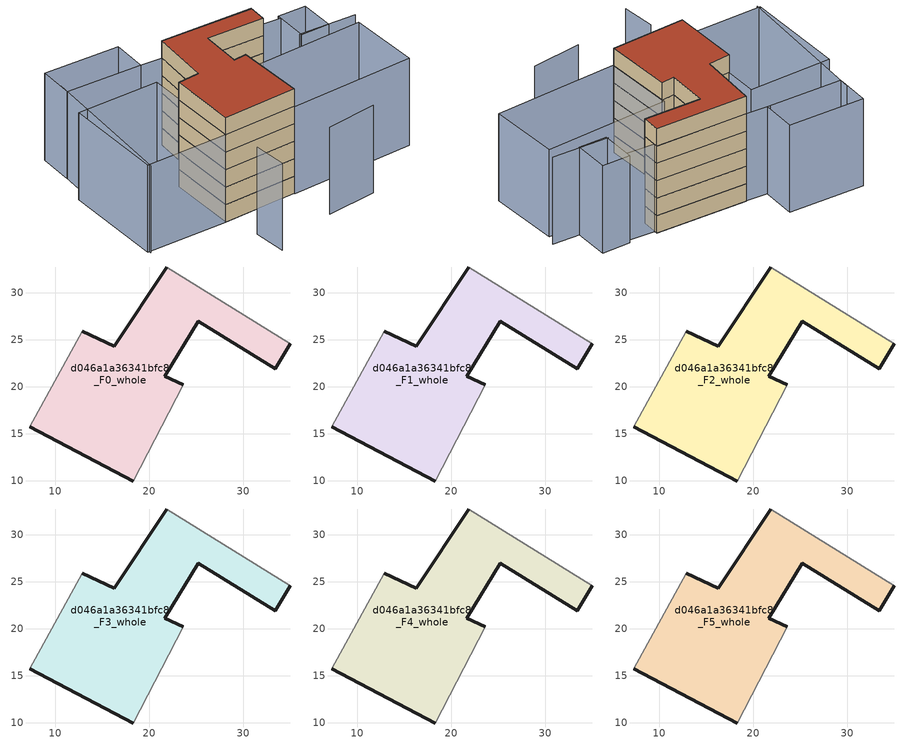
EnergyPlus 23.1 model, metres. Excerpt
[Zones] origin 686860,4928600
d046a1a36341bfc8_F0_whole
 floor ground (EU_floor_Construction): 33.36,21.91 35.01,24.57 21.82,32.74 16.23,24.29 12.82,25.88 7.23,15.76 18.28,9.97 23.59,20.21 21.65,21.12 25.18,26.97 z0
 wall outside (EU_wall_Construction): 35.01,24.57 33.36,21.91 25.18,26.97 21.65,21.12 23.59,20.21 / 18.28,9.97 7.23,15.76 / 12.82,25.88 16.23,24.29 21.82,32.74 z0:3
 wall adiabatic (EU_wall_Construction): 21.82,32.74 35.01,24.57 / 23.59,20.21 18.28,9.97 / 7.23,15.76 12.82,25.88 z0:3
d046a1a36341bfc8_F1_whole
 floor to d046a1a36341bfc8_F0_whole (EU_floor_Construction): 33.36,21.91 35,24.57 21.82,32.74 16.23,24.29 12.82,25.88 7.23,15.76 18.27,9.97 23.59,20.21 21.65,21.12 25.17,26.97 z3
 wall outside (EU_wall_Construction): 35.01,24.57 33.36,21.91 25.18,26.97 21.65,21.12 23.59,20.21 / 18.28,9.97 7.23,15.76 / 12.82,25.88 16.23,24.29 21.82,32.74 z3:6
 wall adiabatic (EU_wall_Construction): 21.82,32.74 35.01,24.57 / 23.59,20.21 18.28,9.97 / 7.23,15.76 12.82,25.88 z3:6
d046a1a36341bfc8_F2_whole
 floor to d046a1a36341bfc8_F1_whole (EU_floor_Construction): 33.36,21.91 35,24.57 21.82,32.74 16.23,24.29 12.82,25.88 7.23,15.76 18.27,9.97 23.59,20.21 21.65,21.12 25.17,26.97 z6
 wall outside (EU_wall_Construction): 35.01,24.57 33.36,21.91 25.18,26.97 21.65,21.12 23.59,20.21 / 18.28,9.97 7.23,15.76 / 12.82,25.88 16.23,24.29 21.82,32.74 z6:9
 wall adiabatic (EU_wall_Construction): 21.82,32.74 35.01,24.57 / 23.59,20.21 18.28,9.97 / 7.23,15.76 12.82,25.88 z6:9
d046a1a36341bfc8_F3_whole
 floor to d046a1a36341bfc8_F2_whole (EU_floor_Construction): 33.36,21.91 35,24.57 21.82,32.74 16.23,24.29 12.82,25.88 7.23,15.76 18.27,9.97 23.59,20.21 21.65,21.12 25.17,26.97 z9
 wall outside (EU_wall_Construction): 35.01,24.57 33.36,21.91 25.18,26.97 21.65,21.12 23.59,20.21 / 18.28,9.97 7.23,15.76 / 12.82,25.88 16.23,24.29 21.82,32.74 z9:12
 wall adiabatic (EU_wall_Construction): 21.82,32.74 35.01,24.57 / 23.59,20.21 18.28,9.97 / 7.23,15.76 12.82,25.88 z9:12
d046a1a36341bfc8_F4_whole
 floor to d046a1a36341bfc8_F3_whole (EU_floor_Construction): 33.36,21.91 35,24.57 21.82,32.74 16.23,24.29 12.82,25.88 7.23,15.76 18.27,9.97 23.59,20.21 21.65,21.12 25.17,26.97 z12
 wall outside (EU_wall_Construction): 35.01,24.57 33.36,21.91 25.18,26.97 21.65,21.12 23.59,20.21 / 18.28,9.97 7.23,15.76 / 12.82,25.88 16.23,24.29 21.82,32.74 z12:15
 wall adiabatic (EU_wall_Construction): 21.82,32.74 35.01,24.57 / 23.59,20.21 18.28,9.97 / 7.23,15.76 12.82,25.88 z12:15
d046a1a36341bfc8_F5_whole
 floor to d046a1a36341bfc8_F4_whole (EU_floor_Construction): 33.36,21.91 35,24.57 21.82,32.74 16.23,24.29 12.82,25.88 7.23,15.76 18.27,9.97 23.59,20.21 21.65,21.12 25.17,26.97 z15
 wall outside (EU_wall_Construction): 35.01,24.57 33.36,21.91 25.18,26.97 21.65,21.12 23.59,20.21 / 18.28,9.97 7.23,15.76 / 12.82,25.88 16.23,24.29 21.82,32.74 z15:18
 wall adiabatic (EU_wall_Construction): 21.82,32.74 35.01,24.57 / 23.59,20.21 18.28,9.97 / 7.23,15.76 12.82,25.88 z15:18
 roof outside (EU_roof_Construction): 35.01,24.57 33.36,21.91 25.18,26.97 21.65,21.12 23.59,20.21 18.28,9.97 7.23,15.76 12.82,25.88 16.23,24.29 21.82,32.74 z18
shading: 15.45,3.04 23.29,-0.28 / 6.22,10.28 3.86,5.18 / 8.95,42.78 -4.75,22.11 / 43.96,12.24 35.93,17.29 / 38.58,21.53 18.36,34.94 / 11.08,46.4 21.92,39.72 / 21.92,39.72 18.78,34.64 / 18.78,34.64 7.95,41.32 / 7.95,41.32 11.08,46.4 / 18.24,9.91 23.79,20.59 / 23.79,20.59 42.37,10.94 / 42.37,10.94 36.81,0.26 / 36.81,0.26 18.24,9.91 / 7.24,15.76 -4.79,22.59 / -4.79,22.59 3.65,37.47 / 3.65,37.47 15.68,30.64 / 15.68,30.64 7.24,15.76 / 38.96,22.12 43.04,19.74 / 43.04,19.74 40.06,14.6 / 40.06,14.6 35.97,16.98 / 35.97,16.98 38.96,22.12 z0:15
[Building]
EU S2 Campaign: North Axis=0; Terrain=City; Solar Distribution=FullExterior
[Site:Location]
Bologna: Latitude=44.5; Longitude=11.25; Time Zone=1; Elevation=37
[SizingPeriod:WeatherFileDays]
AnnualSizingPeriod: Begin Month=1; Begin Day of Month=1; End Month=12; End Day of Month=31; Day of Week for Start Day=Monday; Use Weather File Daylight Saving Period=No; Use Weather File Rain and Snow Indicators=No
[MATERIAL]
EU_InternalMass_Material: Roughness=MediumRough; Thickness=0.1; Conductivity=1; Density=1800; Specific Heat=900; Thermal Absorptance=0.9; Solar Absorptance=0.7; Visible Absorptance=0.7
[MATERIAL:NOMASS] Roughness=MediumRough; Thermal Absorptance=0.9; Solar Absorptance=0.7; Visible Absorptance=0.7
Name | Thermal Resistance
EU_wall_NoMass | 0.779417
EU_roof_NoMass | 0.435466
EU_floor_NoMass | 0.588222
[CONSTRUCTION]
EU_wall_Construction: EU_wall_NoMass
EU_roof_Construction: EU_roof_NoMass
EU_floor_Construction: EU_floor_NoMass
EU_InternalMass_Construction: EU_InternalMass_Material
[ZONE] Type=1; Multiplier=1; Ceiling Height=autocalculate; Floor Area=autocalculate; Part of Total Floor Area=Yes
Name | Volume
d046a1a36341bfc8_F0_whole | 701.482
d046a1a36341bfc8_F1_whole; d046a1a36341bfc8_F2_whole; d046a1a36341bfc8_F3_whole; d046a1a36341bfc8_F4_whole; d046a1a36341bfc8_F5_whole | 701.484
[INTERNALMASS] Construction=EU_InternalMass_Construction; Surface Area=233.828
Name | Zone or ZoneList
d046a1a36341bfc8_F0_whole_EU_InternalMass | d046a1a36341bfc8_F0_whole
d046a1a36341bfc8_F1_whole_EU_InternalMass | d046a1a36341bfc8_F1_whole
d046a1a36341bfc8_F2_whole_EU_InternalMass | d046a1a36341bfc8_F2_whole
d046a1a36341bfc8_F3_whole_EU_InternalMass | d046a1a36341bfc8_F3_whole
d046a1a36341bfc8_F4_whole_EU_InternalMass | d046a1a36341bfc8_F4_whole
d046a1a36341bfc8_F5_whole_EU_InternalMass | d046a1a36341bfc8_F5_whole
[OTHEREQUIPMENT] Fuel Type=Electricity; Design Level Calculation Method=Watts/Area; Power per Zone Floor Area=1; Fraction Latent=0; Fraction Radiant=0; Fraction Lost=0; Carbon Dioxide Generation Rate=0; EndUse Subcategory=EU_Step8_InternalGains
Name | Zone or ZoneList or Space or SpaceList | Schedule
EU_Step8_InternalGain_d046a1a36341bfc8_F0_whole_f000 | d046a1a36341bfc8_F0_whole | EU_Step8_GainSchedule_d046a1a36341bfc8_F0_whole_f000
EU_Step8_InternalGain_d046a1a36341bfc8_F1_whole_f000 | d046a1a36341bfc8_F1_whole | EU_Step8_GainSchedule_d046a1a36341bfc8_F1_whole_f000
EU_Step8_InternalGain_d046a1a36341bfc8_F2_whole_f000 | d046a1a36341bfc8_F2_whole | EU_Step8_GainSchedule_d046a1a36341bfc8_F2_whole_f000
EU_Step8_InternalGain_d046a1a36341bfc8_F3_whole_f000 | d046a1a36341bfc8_F3_whole | EU_Step8_GainSchedule_d046a1a36341bfc8_F3_whole_f000
EU_Step8_InternalGain_d046a1a36341bfc8_F4_whole_f000 | d046a1a36341bfc8_F4_whole | EU_Step8_GainSchedule_d046a1a36341bfc8_F4_whole_f000
EU_Step8_InternalGain_d046a1a36341bfc8_F5_whole_f000 | d046a1a36341bfc8_F5_whole | EU_Step8_GainSchedule_d046a1a36341bfc8_F5_whole_f000
[ZONEVENTILATION:DESIGNFLOWRATE] Schedule=EU_AlwaysOn; Design Flow Rate Calculation Method=AirChanges/Hour; Air Changes per Hour=0.712058; Ventilation Type=Natural; Fan Pressure Rise=0; Fan Total Efficiency=1; Constant Term Coefficient=1; Temperature Term Coefficient=0; Velocity Term Coefficient=0; Velocity Squared Term Coefficient=0; Minimum Indoor Temperature=-100; Maximum Indoor Temperature=100; Delta Temperature=-100; Minimum Outdoor Temperature=-100; Maximum Outdoor Temperature=100; Maximum Wind Speed=40
Name | Zone or ZoneList or Space or SpaceList
EU_ConstantAir_d046a1a36341bfc8_F0_whole | d046a1a36341bfc8_F0_whole
EU_ConstantAir_d046a1a36341bfc8_F1_whole | d046a1a36341bfc8_F1_whole
EU_ConstantAir_d046a1a36341bfc8_F2_whole | d046a1a36341bfc8_F2_whole
EU_ConstantAir_d046a1a36341bfc8_F3_whole | d046a1a36341bfc8_F3_whole
EU_ConstantAir_d046a1a36341bfc8_F4_whole | d046a1a36341bfc8_F4_whole
EU_ConstantAir_d046a1a36341bfc8_F5_whole | d046a1a36341bfc8_F5_whole
[HVACTEMPLATE:THERMOSTAT] Constant Heating Setpoint=20; Constant Cooling Setpoint=50
EU_HeatOnly_d046a1a36341bfc8_F0_whole; EU_HeatOnly_d046a1a36341bfc8_F1_whole; EU_HeatOnly_d046a1a36341bfc8_F2_whole; EU_HeatOnly_d046a1a36341bfc8_F3_whole; EU_HeatOnly_d046a1a36341bfc8_F4_whole; EU_HeatOnly_d046a1a36341bfc8_F5_whole
[HVACTEMPLATE:ZONE:IDEALLOADSAIRSYSTEM] System Availability Schedule=EU_AlwaysOn; Maximum Heating Supply Air Temperature=50; Minimum Cooling Supply Air Temperature=13; Maximum Heating Supply Air Humidity Ratio=0.0156; Minimum Cooling Supply Air Humidity Ratio=0.0077; Heating Limit=NoLimit; Cooling Limit=NoLimit; Heating Availability Schedule=EU_AlwaysOn; Cooling Availability Schedule=EU_CoolingOff; Dehumidification Control Type=ConstantSensibleHeatRatio; Cooling Sensible Heat Ratio=0.7; Dehumidification Setpoint=60; Humidification Control Type=None; Humidification Setpoint=30; Outdoor Air Method=None; Outdoor Air Flow Rate per Person=0.00944; Outdoor Air Flow Rate per Zone Floor Area=0; Outdoor Air Flow Rate per Zone=0; Demand Controlled Ventilation Type=None; Outdoor Air Economizer Type=NoEconomizer; Heat Recovery Type=None; Sensible Heat Recovery Effectiveness=0.7; Latent Heat Recovery Effectiveness=0.65
Name | Template Thermostat
d046a1a36341bfc8_F0_whole | EU_HeatOnly_d046a1a36341bfc8_F0_whole
d046a1a36341bfc8_F1_whole | EU_HeatOnly_d046a1a36341bfc8_F1_whole
d046a1a36341bfc8_F2_whole | EU_HeatOnly_d046a1a36341bfc8_F2_whole
d046a1a36341bfc8_F3_whole | EU_HeatOnly_d046a1a36341bfc8_F3_whole
d046a1a36341bfc8_F4_whole | EU_HeatOnly_d046a1a36341bfc8_F4_whole
d046a1a36341bfc8_F5_whole | EU_HeatOnly_d046a1a36341bfc8_F5_whole
[SIZING:ZONE] Zone Cooling Design Supply Air Temperature Input Method=SupplyAirTemperature; Zone Cooling Design Supply Air Temperature=13; Zone Heating Design Supply Air Temperature Input Method=SupplyAirTemperature; Zone Heating Design Supply Air Temperature=50; Zone Cooling Design Supply Air Humidity Ratio=0.008; Zone Heating Design Supply Air Humidity Ratio=0.008; Cooling Design Air Flow Method=DesignDay; Cooling Design Air Flow Rate=0; Cooling Minimum Air Flow per Zone Floor Area=0.000762; Cooling Minimum Air Flow=0; Cooling Minimum Air Flow Fraction=0.2; Heating Design Air Flow Method=DesignDay; Heating Design Air Flow Rate=0; Heating Maximum Air Flow per Zone Floor Area=0.002032; Heating Maximum Air Flow=0.141576; Heating Maximum Air Flow Fraction=0.3; Account for Dedicated Outdoor Air System=No; Dedicated Outdoor Air System Control Strategy=NeutralSupplyAir; Dedicated Outdoor Air Low Setpoint Temperature for Design=autosize; Dedicated Outdoor Air High Setpoint Temperature for Design=autosize; Zone Load Sizing Method=Sensible Load Only No Latent Load; Zone Latent Cooling Design Supply Air Humidity Ratio Input Method=HumidityRatioDifference; Zone Cooling Design Supply Air Humidity Ratio Difference=0.005; Zone Latent Heating Design Supply Air Humidity Ratio Input Method=HumidityRatioDifference; Zone Humidification Design Supply Air Humidity Ratio Difference=0.005
d046a1a36341bfc8_F0_whole; d046a1a36341bfc8_F1_whole; d046a1a36341bfc8_F2_whole; d046a1a36341bfc8_F3_whole; d046a1a36341bfc8_F4_whole; d046a1a36341bfc8_F5_whole
[SCHEDULE:CONSTANT]
Name | Hourly Value
EU_AlwaysOn | 1
EU_CoolingOff | 0
[SCHEDULE:FILE] Column Number=1; Rows to Skip at Top=0; Number of Hours of Data=8760; Column Separator=Comma; Interpolate to Timestep=No; Minutes per Item=60; Adjust Schedule for Daylight Savings=Yes
Name | File
EU_Step8_GainSchedule_d046a1a36341bfc8_F0_whole_f000 | ../../schedules/d046a1a36341bfc8/d046a1a36341bfc8_F0_whole_f000_gain.csv
EU_Step8_GainSchedule_d046a1a36341bfc8_F1_whole_f000 | ../../schedules/d046a1a36341bfc8/d046a1a36341bfc8_F1_whole_f000_gain.csv
EU_Step8_GainSchedule_d046a1a36341bfc8_F2_whole_f000 | ../../schedules/d046a1a36341bfc8/d046a1a36341bfc8_F2_whole_f000_gain.csv
EU_Step8_GainSchedule_d046a1a36341bfc8_F3_whole_f000 | ../../schedules/d046a1a36341bfc8/d046a1a36341bfc8_F3_whole_f000_gain.csv
EU_Step8_GainSchedule_d046a1a36341bfc8_F4_whole_f000 | ../../schedules/d046a1a36341bfc8/d046a1a36341bfc8_F4_whole_f000_gain.csv
EU_Step8_GainSchedule_d046a1a36341bfc8_F5_whole_f000 | ../../schedules/d046a1a36341bfc8/d046a1a36341bfc8_F5_whole_f000_gain.csv
